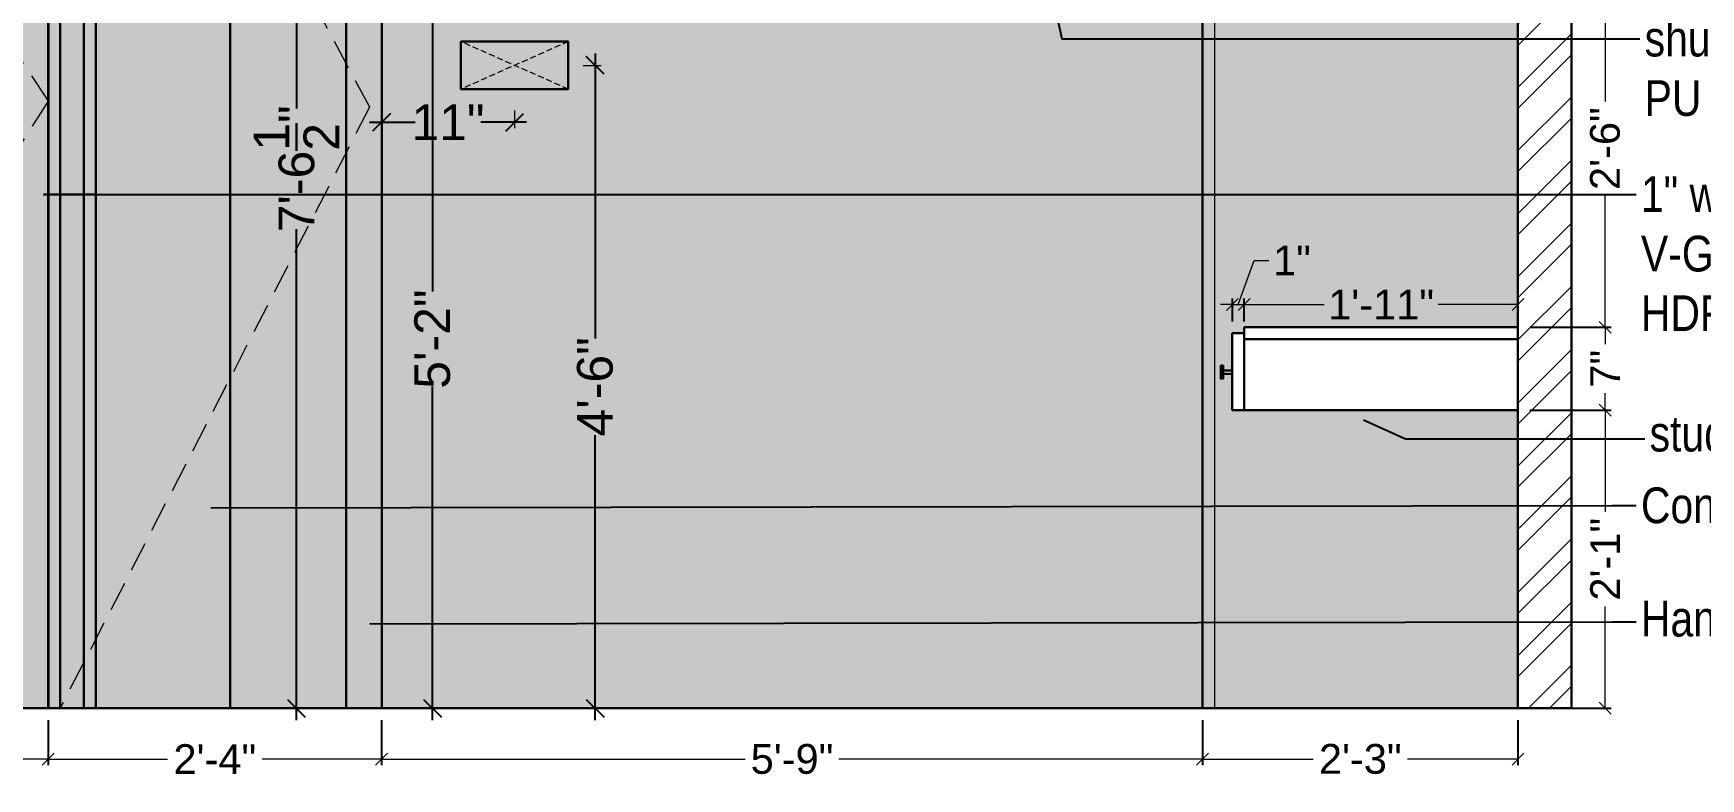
# Model space of a CAD drawing. Header units: millimetres. Extents: x 56222 to 3066687, y -650199 to -121287.
# Drawn here: x 134423.6 to 134563.7, y -182909 to -182846.4 of the extents above; entities that cross this region are included whole.
import ezdxf
from ezdxf import colors
from ezdxf.entities.mleader import LeaderData, LeaderLine
from ezdxf.math import Vec2, Vec3

# ---------------------------------------------------------------- set-up
doc = ezdxf.new("R2010")
doc.units = ezdxf.units.MM
doc.header["$MEASUREMENT"] = 0
doc.header["$PDMODE"] = 35
for name, pattern in [('00 . GROUND FLOOR$0$DASHED', [0.75, 0.5, -0.25]), ('DASHED', [0.75, 0.5, -0.25]), ('DASHED2', [0.375, 0.25, -0.125])]:
    doc.linetypes.add(name, pattern=pattern)
doc.layers.get('Defpoints').update_dxf_attribs({"color": 220})
doc.layers.add('AR HATCH-7', color=7, linetype='Continuous')
for name, color, linetype, lineweight in [('dim05', 1, 'Continuous', 13), ('el', 7, 'Continuous', 20), ('ELEC-wires', 1, 'DASHED2', 13), ('FURNITURE', 32, 'Continuous', 9), ('Text', 7, 'Continuous', 15), ('wall', 7, 'Continuous', 30), ('XX~SLAB ( BEAM )~ ( DIM )', 7, 'Continuous', 9)]:
    doc.layers.add(name, color=color, linetype=linetype, lineweight=lineweight)
doc.styles.add('Arial', font='arial.ttf')
doc.styles.get("Standard").update_dxf_attribs({"font": 'arial.ttf', "height": 6})
doc.styles.add('style4', font='ARIALN.TTF')
doc.dimstyles.new('Archana', dxfattribs={"dimtxt": 3, "dimasz": 1.5, "dimexe": 0.5, "dimexo": 0.5, "dimgap": 0, "dimtad": 0, "dimzin": 0, "dimdsep": 46, "dimlunit": 4, "dimtxsty": 'Arial', "dimblk": 'OBLIQUE', "dimcen": 0, "dimdle": 1, "dimclrd": 1, "dimclre": 1, "dimclrt": 5, "dimadec": 0, "dimazin": 0, "dimtfac": 1, "dimtofl": 0, "dimtmove": 1, "dimatfit": 3, "dimfxl": 1, "dimfxlon": 1, "dimtolj": 1, "dimtzin": 0, "dimlwd": 25, "dimlwe": -1, "dimarcsym": 0})
doc.dimstyles.new('ISO-25', dxfattribs={"dimtxt": 2.5, "dimasz": 1, "dimexe": 0.5, "dimexo": 1, "dimtad": 0, "dimdec": 1, "dimlunit": 4, "dimtxsty": 'Standard', "dimblk": 'OBLIQUE', "dimcen": 2.5, "dimclrd": 1, "dimclre": 1, "dimclrt": 5, "dimadec": 0, "dimazin": 0, "dimtfac": 1, "dimtdec": 1, "dimtmove": 0, "dimatfit": 3, "dimfxl": 1, "dimlwd": -1, "dimarcsym": 0})

# ---------------------------------------------------------------- blocks, each defined once
blk = doc.blocks.new('_Oblique')
at = {"layer": 'wall', "color": 0, "lineweight": -2}
blk.add_line((-0.5, -0.5), (0.5, 0.5), dxfattribs=at)
blk = doc.blocks.new('*D135')
at = {"layer": 'Defpoints', "color": 0, "lineweight": 30, "transparency": 16777216}
for p in [(134396.85, -182903.11), (134424.85, -182903.11), (134424.85, -182907.38)]:
    blk.add_point(p, dxfattribs=at)
at = {"layer": 'dim05', "color": 1, "linetype": 'Continuous', "lineweight": -2, "transparency": 16777216}
for p, q in [((134396.85, -182904.11), (134396.85, -182907.88)), ((134424.85, -182904.11), (134424.85, -182907.88))]:
    blk.add_line(p, q, dxfattribs=at)
at = {"layer": 'dim05', "color": 1, "linetype": 'Continuous', "transparency": 16777216}
for p, q in [((134396.85, -182907.38), (134406.88, -182907.38)), ((134424.85, -182907.38), (134414.82, -182907.38))]:
    blk.add_line(p, q, dxfattribs=at)
at = {"layer": 'dim05', "color": 1, "transparency": 16777216, "rotation": 180}
blk.add_blockref('_Oblique', (134396.85, -182907.38), dxfattribs=at)
at = {"layer": 'dim05', "color": 1, "transparency": 16777216}
blk.add_blockref('_Oblique', (134424.85, -182907.38), dxfattribs=at)
at = {"layer": 'dim05', "color": 5, "lineweight": 25, "transparency": 16777216, "insert": (134410.85, -182907.38), "char_height": 2.5, "attachment_point": 5, "style": 'Arial'}
blk.add_mtext('2\'-4"', dxfattribs=at)
blk = doc.blocks.new('*D136')
at = {"layer": 'Defpoints', "color": 0, "lineweight": 30, "transparency": 16777216}
for p in [(134424.85, -182903.11), (134452.85, -182903.11), (134452.85, -182907.38)]:
    blk.add_point(p, dxfattribs=at)
at = {"layer": 'dim05', "color": 1, "linetype": 'Continuous', "lineweight": -2, "transparency": 16777216}
for p, q in [((134424.85, -182904.11), (134424.85, -182907.88)), ((134452.85, -182904.11), (134452.85, -182907.88))]:
    blk.add_line(p, q, dxfattribs=at)
at = {"layer": 'dim05', "color": 1, "linetype": 'Continuous', "transparency": 16777216}
for p, q in [((134424.85, -182907.38), (134434.88, -182907.38)), ((134452.85, -182907.38), (134442.82, -182907.38))]:
    blk.add_line(p, q, dxfattribs=at)
at = {"layer": 'dim05', "color": 1, "transparency": 16777216, "rotation": 180}
blk.add_blockref('_Oblique', (134424.85, -182907.38), dxfattribs=at)
at = {"layer": 'dim05', "color": 1, "transparency": 16777216}
blk.add_blockref('_Oblique', (134452.85, -182907.38), dxfattribs=at)
at = {"layer": 'dim05', "color": 5, "lineweight": 25, "transparency": 16777216, "insert": (134438.85, -182907.38), "char_height": 2.5, "attachment_point": 5, "style": 'Arial'}
blk.add_mtext('2\'-4"', dxfattribs=at)
blk = doc.blocks.new('*D137')
at = {"layer": 'Defpoints', "color": 0, "lineweight": 30, "transparency": 16777216}
for p in [(134452.85, -182903.11), (134521.85, -182903.11), (134521.85, -182907.38)]:
    blk.add_point(p, dxfattribs=at)
at = {"layer": 'dim05', "color": 1, "linetype": 'Continuous', "lineweight": -2, "transparency": 16777216}
for p, q in [((134452.85, -182904.11), (134452.85, -182907.88)), ((134521.85, -182904.11), (134521.85, -182907.88))]:
    blk.add_line(p, q, dxfattribs=at)
at = {"layer": 'dim05', "color": 1, "linetype": 'Continuous', "transparency": 16777216}
for p, q in [((134452.85, -182907.38), (134483.4, -182907.38)), ((134521.85, -182907.38), (134491.29, -182907.38))]:
    blk.add_line(p, q, dxfattribs=at)
at = {"layer": 'dim05', "color": 1, "transparency": 16777216, "rotation": 180}
blk.add_blockref('_Oblique', (134452.85, -182907.38), dxfattribs=at)
at = {"layer": 'dim05', "color": 1, "transparency": 16777216}
blk.add_blockref('_Oblique', (134521.85, -182907.38), dxfattribs=at)
at = {"layer": 'dim05', "color": 5, "lineweight": 25, "transparency": 16777216, "insert": (134487.35, -182907.38), "char_height": 2.5, "attachment_point": 5, "style": 'Arial'}
blk.add_mtext('5\'-9"', dxfattribs=at)
blk = doc.blocks.new('*D138')
at = {"layer": 'Defpoints', "color": 0, "lineweight": 30, "transparency": 16777216}
for p in [(134521.85, -182903.11), (134548.35, -182903.11), (134548.35, -182907.38)]:
    blk.add_point(p, dxfattribs=at)
at = {"layer": 'dim05', "color": 1, "linetype": 'Continuous', "lineweight": -2, "transparency": 16777216}
for p, q in [((134521.85, -182904.11), (134521.85, -182907.88)), ((134548.35, -182904.11), (134548.35, -182907.88))]:
    blk.add_line(p, q, dxfattribs=at)
at = {"layer": 'dim05', "color": 1, "linetype": 'Continuous', "transparency": 16777216}
for p, q in [((134521.85, -182907.38), (134531.13, -182907.38)), ((134548.35, -182907.38), (134539.07, -182907.38))]:
    blk.add_line(p, q, dxfattribs=at)
at = {"layer": 'dim05', "color": 1, "transparency": 16777216, "rotation": 180}
blk.add_blockref('_Oblique', (134521.85, -182907.38), dxfattribs=at)
at = {"layer": 'dim05', "color": 1, "transparency": 16777216}
blk.add_blockref('_Oblique', (134548.35, -182907.38), dxfattribs=at)
at = {"layer": 'dim05', "color": 5, "lineweight": 25, "transparency": 16777216, "insert": (134535.1, -182907.38), "char_height": 2.5, "attachment_point": 5, "style": 'Arial'}
blk.add_mtext('2\'-3"', dxfattribs=at)
blk = doc.blocks.new('*D327')
at = {"layer": 'Defpoints', "color": 0, "lineweight": 30, "transparency": 16777216}
for p in [(134457.13, -182841.08), (134470.07, -182841.08), (134465.12, -182903.11)]:
    blk.add_point(p, dxfattribs=at)
at = {"layer": 'dim05', "color": 1, "lineweight": 25, "transparency": 16777216}
for p, q in [((134457.13, -182840.08), (134457.13, -182868.11)), ((134457.13, -182904.11), (134457.13, -182876.08))]:
    blk.add_line(p, q, dxfattribs=at)
at = {"layer": 'dim05', "color": 1, "transparency": 16777216}
for p, q in [((134458.13, -182841.08), (134456.63, -182841.08)), ((134458.13, -182903.11), (134456.63, -182903.11))]:
    blk.add_line(p, q, dxfattribs=at)
at = {"layer": 'dim05', "color": 1, "lineweight": 25, "transparency": 16777216, "xscale": 1.5, "yscale": 1.5, "zscale": 1.5}
for p, rotation in [((134457.13, -182841.08), 90), ((134457.13, -182903.11), 270)]:
    blk.add_blockref('_Oblique', p, dxfattribs=dict(at, rotation=rotation))
at = {"layer": 'dim05', "color": 5, "lineweight": 30, "transparency": 16777216, "insert": (134457.13, -182872.1), "char_height": 3, "attachment_point": 5, "rotation": 90, "style": 'Arial'}
blk.add_mtext('\\A1;5\'-2"', dxfattribs=at)
blk = doc.blocks.new('*D344')
at = {"layer": 'Defpoints', "color": 0, "lineweight": 30, "transparency": 16777216}
for p in [(134548.35, -182878.07), (134555.67, -182878.07), (134548.35, -182903.11)]:
    blk.add_point(p, dxfattribs=at)
at = {"layer": 'dim05', "color": 1, "linetype": 'Continuous', "lineweight": -2, "transparency": 16777216}
for p, q in [((134549.35, -182878.07), (134556.17, -182878.07)), ((134549.35, -182903.11), (134556.17, -182903.11))]:
    blk.add_line(p, q, dxfattribs=at)
at = {"layer": 'dim05', "color": 1, "linetype": 'Continuous', "transparency": 16777216}
for p, q in [((134555.67, -182878.07), (134555.67, -182886.62)), ((134555.67, -182903.11), (134555.67, -182894.56))]:
    blk.add_line(p, q, dxfattribs=at)
at = {"layer": 'dim05', "color": 1, "transparency": 16777216}
for p, rotation in [((134555.67, -182878.07), 90), ((134555.67, -182903.11), 270)]:
    blk.add_blockref('_Oblique', p, dxfattribs=dict(at, rotation=rotation))
at = {"layer": 'dim05', "color": 5, "lineweight": 25, "transparency": 16777216, "insert": (134555.67, -182890.59), "char_height": 2.5, "attachment_point": 5, "rotation": 90, "style": 'Arial'}
blk.add_mtext('2\'-1"', dxfattribs=at)
blk = doc.blocks.new('*D345')
at = {"layer": 'Defpoints', "color": 0, "lineweight": 30, "transparency": 16777216}
for p in [(134548.35, -182871.11), (134555.67, -182871.11), (134548.35, -182878.07)]:
    blk.add_point(p, dxfattribs=at)
at = {"layer": 'dim05', "color": 1, "linetype": 'Continuous', "lineweight": -2, "transparency": 16777216}
for p, q in [((134549.35, -182871.11), (134556.17, -182871.11)), ((134549.35, -182878.07), (134556.17, -182878.07))]:
    blk.add_line(p, q, dxfattribs=at)
at = {"layer": 'dim05', "color": 1, "linetype": 'Continuous', "transparency": 16777216}
for p, q in [((134555.67, -182871.11), (134555.67, -182872.54)), ((134555.67, -182878.07), (134555.67, -182876.64))]:
    blk.add_line(p, q, dxfattribs=at)
at = {"layer": 'dim05', "color": 1, "transparency": 16777216}
for p, rotation in [((134555.67, -182871.11), 90), ((134555.67, -182878.07), 270)]:
    blk.add_blockref('_Oblique', p, dxfattribs=dict(at, rotation=rotation))
at = {"layer": 'dim05', "color": 5, "lineweight": 25, "transparency": 16777216, "insert": (134555.67, -182874.59), "char_height": 2.5, "attachment_point": 5, "rotation": 90, "style": 'Arial'}
blk.add_mtext('7"', dxfattribs=at)
blk = doc.blocks.new('*D346')
at = {"layer": 'Defpoints', "color": 0, "lineweight": 30, "transparency": 16777216}
for p in [(134548.35, -182841.09), (134555.67, -182841.09), (134548.35, -182871.11)]:
    blk.add_point(p, dxfattribs=at)
at = {"layer": 'dim05', "color": 1, "linetype": 'Continuous', "lineweight": -2, "transparency": 16777216}
for p, q in [((134549.35, -182841.09), (134556.17, -182841.09)), ((134549.35, -182871.11), (134556.17, -182871.11))]:
    blk.add_line(p, q, dxfattribs=at)
at = {"layer": 'dim05', "color": 1, "linetype": 'Continuous', "transparency": 16777216}
for p, q in [((134555.67, -182841.09), (134555.67, -182852.13)), ((134555.67, -182871.11), (134555.67, -182860.07))]:
    blk.add_line(p, q, dxfattribs=at)
at = {"layer": 'dim05', "color": 1, "transparency": 16777216}
for p, rotation in [((134555.67, -182841.09), 90), ((134555.67, -182871.11), 270)]:
    blk.add_blockref('_Oblique', p, dxfattribs=dict(at, rotation=rotation))
at = {"layer": 'dim05', "color": 5, "lineweight": 25, "transparency": 16777216, "insert": (134555.67, -182856.1), "char_height": 2.5, "attachment_point": 5, "rotation": 90, "style": 'Arial'}
blk.add_mtext('2\'-6"', dxfattribs=at)
blk = doc.blocks.new('*D357')
at = {"layer": 'Defpoints', "color": 0, "lineweight": 30, "transparency": 16777216}
for p in [(134525.35, -182869.2), (134524.35, -182871.61), (134525.35, -182871.61)]:
    blk.add_point(p, dxfattribs=at)
at = {"layer": 'dim05', "color": 1, "linetype": 'Continuous', "transparency": 16777216}
for p, q in [((134524.85, -182869.2), (134526.17, -182865.5)), ((134526.17, -182865.5), (134527.42, -182865.5)), ((134524.35, -182869.2), (134523.35, -182869.2)), ((134524.35, -182869.2), (134525.35, -182869.2)), ((134524.35, -182869.2), (134525.35, -182869.2)), ((134525.35, -182869.2), (134526.35, -182869.2))]:
    blk.add_line(p, q, dxfattribs=at)
at = {"layer": 'dim05', "color": 1, "linetype": 'Continuous', "lineweight": -2, "transparency": 16777216}
for p, q in [((134524.35, -182870.61), (134524.35, -182868.7)), ((134525.35, -182870.61), (134525.35, -182868.7))]:
    blk.add_line(p, q, dxfattribs=at)
at = {"layer": 'dim05', "color": 1, "transparency": 16777216}
blk.add_blockref('_Oblique', (134524.35, -182869.2), dxfattribs=at)
at = {"layer": 'dim05', "color": 1, "transparency": 16777216, "rotation": 180}
blk.add_blockref('_Oblique', (134525.35, -182869.2), dxfattribs=at)
at = {"layer": 'dim05', "color": 5, "lineweight": 25, "transparency": 16777216, "insert": (134529.36, -182865.5), "char_height": 2.5, "attachment_point": 5, "style": 'Arial'}
blk.add_mtext('1"', dxfattribs=at)
blk = doc.blocks.new('*D358')
at = {"layer": 'Defpoints', "color": 0, "lineweight": 30, "transparency": 16777216}
for p in [(134548.35, -182869.2), (134525.35, -182871.11), (134548.35, -182871.11)]:
    blk.add_point(p, dxfattribs=at)
at = {"layer": 'dim05', "color": 1, "linetype": 'Continuous', "lineweight": -2, "transparency": 16777216}
for p, q in [((134525.35, -182870.11), (134525.35, -182868.7)), ((134548.35, -182870.11), (134548.35, -182868.7))]:
    blk.add_line(p, q, dxfattribs=at)
at = {"layer": 'dim05', "color": 1, "linetype": 'Continuous', "transparency": 16777216}
for p, q in [((134525.35, -182869.2), (134532.05, -182869.2)), ((134548.35, -182869.2), (134541.65, -182869.2))]:
    blk.add_line(p, q, dxfattribs=at)
at = {"layer": 'dim05', "color": 1, "transparency": 16777216, "rotation": 180}
blk.add_blockref('_Oblique', (134525.35, -182869.2), dxfattribs=at)
at = {"layer": 'dim05', "color": 1, "transparency": 16777216}
blk.add_blockref('_Oblique', (134548.35, -182869.2), dxfattribs=at)
at = {"layer": 'dim05', "color": 5, "lineweight": 25, "transparency": 16777216, "insert": (134536.85, -182869.2), "char_height": 2.5, "attachment_point": 5, "style": 'Arial'}
blk.add_mtext('1\'-11"', dxfattribs=at)
blk = doc.blocks.new('6616')
at = {"color": 242, "linetype": 'DASHED', "true_color": 0xcd2027}
for p, q in [((386784.79, -36915.77), (386775.78, -36911.78)), ((386784.79, -36911.78), (386775.78, -36915.77))]:
    blk.add_line(p, q, dxfattribs=at)
at = {"layer": 'ELEC-wires', "color": 5, "linetype": 'ByBlock', "lineweight": 30, "ltscale": 4}
blk.add_lwpolyline([(386775.78, -36911.78), (386784.79, -36911.78), (386784.79, -36915.77), (386775.78, -36915.77)], close=True, dxfattribs=at)
blk = doc.blocks.new('*D441')
at = {"layer": 'Defpoints', "color": 0, "lineweight": 30, "transparency": 16777216}
for p in [(134452.85, -182850.75), (134464.04, -182851.1), (134464.04, -182853.89)]:
    blk.add_point(p, dxfattribs=at)
at = {"layer": 'dim05', "color": 1, "transparency": 16777216}
for p, q in [((134452.85, -182852.89), (134452.85, -182854.39)), ((134464.04, -182852.89), (134464.04, -182854.39))]:
    blk.add_line(p, q, dxfattribs=at)
at = {"layer": 'dim05', "color": 1, "lineweight": 25, "transparency": 16777216}
for p, q in [((134451.85, -182853.89), (134455.69, -182853.89)), ((134465.04, -182853.89), (134461.19, -182853.89))]:
    blk.add_line(p, q, dxfattribs=at)
at = {"layer": 'dim05', "color": 1, "lineweight": 25, "transparency": 16777216, "xscale": 1.5, "yscale": 1.5, "zscale": 1.5, "rotation": 180}
blk.add_blockref('_Oblique', (134452.85, -182853.89), dxfattribs=at)
at = {"layer": 'dim05', "color": 1, "lineweight": 25, "transparency": 16777216, "xscale": 1.5, "yscale": 1.5, "zscale": 1.5}
blk.add_blockref('_Oblique', (134464.04, -182853.89), dxfattribs=at)
at = {"layer": 'dim05', "color": 5, "lineweight": 30, "transparency": 16777216, "insert": (134458.44, -182853.89), "char_height": 3, "attachment_point": 5, "style": 'Arial'}
blk.add_mtext('\\A1;11"', dxfattribs=at)
blk = doc.blocks.new('*D442')
at = {"layer": 'Defpoints', "color": 0, "lineweight": 30, "transparency": 16777216}
for p in [(134464.04, -182849.11), (134460.85, -182903.11), (134470.8, -182903.11)]:
    blk.add_point(p, dxfattribs=at)
at = {"layer": 'dim05', "color": 1, "transparency": 16777216}
for p, q in [((134469.8, -182849.11), (134471.3, -182849.11)), ((134469.8, -182903.11), (134471.3, -182903.11))]:
    blk.add_line(p, q, dxfattribs=at)
at = {"layer": 'dim05', "color": 1, "lineweight": 25, "transparency": 16777216}
for p, q in [((134470.8, -182848.11), (134470.8, -182872.06)), ((134470.8, -182904.11), (134470.8, -182880.16))]:
    blk.add_line(p, q, dxfattribs=at)
at = {"layer": 'dim05', "color": 1, "lineweight": 25, "transparency": 16777216, "xscale": 1.5, "yscale": 1.5, "zscale": 1.5}
for p, rotation in [((134470.8, -182849.11), 90), ((134470.8, -182903.11), 270)]:
    blk.add_blockref('_Oblique', p, dxfattribs=dict(at, rotation=rotation))
at = {"layer": 'dim05', "color": 5, "lineweight": 30, "transparency": 16777216, "insert": (134470.8, -182876.11), "char_height": 3, "attachment_point": 5, "rotation": 90, "style": 'Arial'}
blk.add_mtext('\\A1;4\'-6"', dxfattribs=at)
blk = doc.blocks.new('*D999')
at = {"layer": 'Defpoints', "color": 0, "lineweight": 30, "transparency": 16777216}
for p in [(134445.7, -182812.49), (134460.87, -182812.49), (134445.01, -182903.11)]:
    blk.add_point(p, dxfattribs=at)
at = {"layer": 'FURNITURE', "color": 1, "lineweight": 25, "transparency": 16777216}
for p, q in [((134445.7, -182811.49), (134445.7, -182852.73)), ((134445.7, -182904.11), (134445.7, -182862.87))]:
    blk.add_line(p, q, dxfattribs=at)
at = {"layer": 'FURNITURE', "color": 1, "transparency": 16777216}
for p, q in [((134446.7, -182812.49), (134445.2, -182812.49)), ((134445.51, -182903.11), (134446.2, -182903.11))]:
    blk.add_line(p, q, dxfattribs=at)
at = {"layer": 'FURNITURE', "color": 1, "lineweight": 25, "transparency": 16777216, "xscale": 1.5, "yscale": 1.5, "zscale": 1.5}
for p, rotation in [((134445.7, -182812.49), 90), ((134445.7, -182903.11), 270)]:
    blk.add_blockref('_Oblique', p, dxfattribs=dict(at, rotation=rotation))
at = {"layer": 'FURNITURE', "color": 5, "lineweight": 30, "transparency": 16777216, "insert": (134445.7, -182857.8), "char_height": 3, "attachment_point": 5, "rotation": 90, "style": 'Arial'}
blk.add_mtext('\\A1;7\'-6{\\H1x;\\S1/2;}"', dxfattribs=at)

msp = doc.modelspace()

# ---------------------------------------------------------------- hatches: boundary and pattern name
at = {"layer": 'AR HATCH-7', "lineweight": 9, "true_color": 0x939598}
h = msp.add_hatch(dxfattribs=at)
h.set_pattern_fill('ANSI32', color=252, scale=10)
h.set_pattern_definition([(45, (-11.472, 304.67), (-2.65165043, 2.65165043), []), (45, (-9.7042, 304.67), (-2.65165043, 2.65165043), [])])
h.paths.add_polyline_path([(134396.846, -182794.11), (134392.346, -182794.11), (134392.346, -182801.11), (134396.846, -182801.11)])
h.paths.add_polyline_path([(134396.846, -182808.172), (134392.346, -182801.11), (134392.346, -182903.11), (134396.846, -182896.049)])
h.paths.add_polyline_path([(134396.846, -182801.11), (134392.346, -182801.11), (134396.846, -182808.172)], flags=17)
h.paths.add_polyline_path([(134396.846, -182896.049), (134392.346, -182903.11), (134396.846, -182903.11)], flags=17)
h.paths.add_polyline_path([(134552.846, -182794.11), (134548.346, -182794.11), (134548.346, -182797.377), (134552.846, -182797.34)])
h.paths.add_polyline_path([(134552.846, -182797.34), (134548.346, -182797.377), (134548.346, -182837.284), (134552.846, -182837.271)])
h.paths.add_polyline_path([(134552.846, -182837.271), (134548.346, -182837.284), (134548.346, -182848.777), (134552.846, -182848.763)])
h.paths.add_polyline_path([(134552.846, -182848.763), (134548.346, -182848.777), (134548.346, -182871.728), (134552.846, -182871.691)])
h.paths.add_polyline_path([(134552.846, -182871.691), (134548.346, -182871.728), (134548.346, -182903.11), (134552.846, -182903.11)])
at = {"layer": 'AR HATCH-7', "lineweight": 30, "true_color": 0xe2dcd9, "transparency": 33554636}
h = msp.add_hatch(color=254, dxfattribs=at)
h.dxf.hatch_style = 1
edge = h.paths.add_edge_path()
edge.add_arc((134509.846, -182815.11), 12, 0, 90)
edge.add_line((134509.846, -182803.11), (134452.873, -182803.11))
edge.add_line((134452.873, -182803.11), (134452.873, -182903.11))
edge.add_line((134452.873, -182903.11), (134521.846, -182903.11))
edge.add_line((134521.846, -182903.11), (134521.846, -182815.11))
edge = h.paths.add_edge_path(flags=16)
edge.add_line((134467.076, -182838.089), (134460.05, -182838.089))
edge.add_arc((134460.05, -182837.574), 0.516, 90, 270, ccw=False)
edge.add_line((134460.05, -182837.058), (134467.076, -182837.058))
edge.add_line((134467.076, -182837.058), (134467.076, -182826.135))
edge.add_arc((134470.067, -182826.135), 2.991, 0, 180, ccw=False)
edge.add_line((134473.058, -182826.135), (134473.058, -182837.058))
edge.add_line((134473.058, -182837.058), (134496.846, -182837.058))
edge.add_arc((134505.273, -182831.973), 9.843, 180.01068, 211.10596, ccw=False)
edge.add_arc((134505.273, -182831.959), 9.843, -0.08549, 180.09616, ccw=False)
edge.add_arc((134505.289, -182832.017), 9.827, 0.25441, 218.162)
edge.add_line((134497.562, -182838.089), (134473.058, -182838.089))
edge.add_arc((134470.067, -182838.089), 2.991, -180, 0, ccw=False)
edge = h.paths.add_edge_path(flags=0)
edge.add_line((134467.326, -182838.089), (134467.326, -182826.135))
edge.add_arc((134470.067, -182826.135), 2.741, 0, 180, ccw=False)
edge.add_line((134472.808, -182826.135), (134472.808, -182838.089))
edge.add_arc((134470.067, -182838.089), 2.741, -180, 0, ccw=False)
edge = h.paths.add_edge_path(flags=16)
edge.add_arc((134505.232, -182831.975), 9.841, 0, 360)
h.paths.add_polyline_path([(134452.846, -182803.11), (134449.873, -182803.11), (134449.873, -182848.929), (134451.846, -182852.61), (134449.873, -182856.444), (134449.873, -182903.11), (134452.846, -182903.11)])
h.paths.add_polyline_path([(134451.846, -182852.61), (134449.873, -182848.929), (134449.873, -182856.444)], flags=17)
h.paths.add_polyline_path([(134449.873, -182803.11), (134440.144, -182803.11), (134440.144, -182830.781), (134449.873, -182848.929)])
h.paths.add_polyline_path([(134449.873, -182848.929), (134440.144, -182830.781), (134440.144, -182875.34), (134449.873, -182856.444)])
h.paths.add_polyline_path([(134449.873, -182856.444), (134440.144, -182875.34), (134440.144, -182903.11), (134449.873, -182903.11)])
h.paths.add_polyline_path([(134440.144, -182830.781), (134428.846, -182809.707), (134428.846, -182897.283), (134440.144, -182875.34)])
h.paths.add_polyline_path([(134440.144, -182875.34), (134428.846, -182897.283), (134428.846, -182903.11), (134440.144, -182903.11)])
h.paths.add_polyline_path([(134440.144, -182803.11), (134428.846, -182803.11), (134428.846, -182809.707), (134440.144, -182830.781)])
h.paths.add_polyline_path([(134427.846, -182803.11), (134425.846, -182803.11), (134425.846, -182804.111), (134427.846, -182807.841)])
h.paths.add_polyline_path([(134427.846, -182807.841), (134425.846, -182804.111), (134425.846, -182903.11), (134427.846, -182903.11)])
h.paths.add_polyline_path([(134428.846, -182809.707), (134427.846, -182807.841), (134427.846, -182903.11), (134428.846, -182903.11)])
h.paths.add_polyline_path([(134425.846, -182803.11), (134424.873, -182803.11), (134424.873, -182903.11), (134425.846, -182903.11)])
h.paths.add_polyline_path([(134424.846, -182803.11), (134422.846, -182803.11), (134422.846, -182849.095), (134424.846, -182852.11)])
h.paths.add_polyline_path([(134422.846, -182803.11), (134421.846, -182803.11), (134421.846, -182847.587), (134422.846, -182849.095)])
h.paths.add_polyline_path([(134421.846, -182803.11), (134396.846, -182803.11), (134396.846, -182809.895), (134421.846, -182847.587)])
h.paths.add_polyline_path([(134421.846, -182847.587), (134396.846, -182809.895), (134396.846, -182903.11), (134421.846, -182903.11)])
h.paths.add_polyline_path([(134422.846, -182849.095), (134421.846, -182847.587), (134421.846, -182856.818), (134422.846, -182855.249)])
h.paths.add_polyline_path([(134422.846, -182849.095), (134422.846, -182855.249), (134424.846, -182852.11)])
h.paths.add_polyline_path([(134424.846, -182852.11), (134422.846, -182855.249), (134422.846, -182903.11), (134424.846, -182903.11)])
h.paths.add_polyline_path([(134422.846, -182855.249), (134421.846, -182856.818), (134421.846, -182903.11), (134422.846, -182903.11)])
h.paths.add_polyline_path([(134428.846, -182803.11), (134427.846, -182803.11), (134427.846, -182807.841), (134428.846, -182809.707)])
at = {"layer": 'FURNITURE', "lineweight": 30, "true_color": 0xf7d2c0, "transparency": 33554636}
h = msp.add_hatch(color=254, dxfattribs=at)
h.dxf.hatch_style = 1
h.paths.add_polyline_path([(134548.346, -182841.094), (134533.346, -182841.094), (134533.346, -182806.11), (134534.346, -182806.11), (134534.346, -182803.11), (134534.346, -182792.11), (134522.846, -182792.11), (134522.846, -182903.11), (134548.346, -182903.11), (134548.346, -182878.072), (134524.346, -182878.072), (134524.346, -182875.014), (134523.575, -182875.014), (134523.575, -182875.412), (134523.38, -182875.412), (134523.38, -182874.333), (134523.575, -182874.333), (134523.575, -182874.744), (134524.346, -182874.744), (134524.346, -182871.61), (134525.346, -182871.61), (134525.346, -182871.11), (134548.346, -182871.11)])
edge = h.paths.add_edge_path()
edge.add_line((134522.846, -182792.11), (134396.846, -182792.11))
edge.add_line((134396.846, -182792.11), (134396.846, -182803.11))
edge.add_line((134396.846, -182803.11), (134424.846, -182803.11))
edge.add_line((134424.846, -182803.11), (134452.846, -182803.11))
edge.add_line((134452.846, -182803.11), (134509.846, -182803.11))
edge.add_arc((134509.846, -182815.11), 12, 0, 90, ccw=False)
edge.add_line((134521.846, -182815.11), (134521.846, -182903.11))
edge.add_line((134521.846, -182903.11), (134522.846, -182903.11))
edge.add_line((134522.846, -182903.11), (134522.846, -182792.11))

# ---------------------------------------------------------------- linework, layer by layer
at = {"layer": 'FURNITURE', "color": 9, "lineweight": 5, "true_color": 0xc7c8ca}
msp.add_line((134522.846, -182794.11), (134522.846, -182903.11), dxfattribs=at)
at = {"layer": 'FURNITURE', "lineweight": 30}
for p, q in [((134425.846, -182903.11), (134425.846, -182803.11)), ((134427.846, -182903.11), (134427.846, -182803.11)), ((134428.846, -182903.11), (134428.846, -182803.11)), ((134521.846, -182815.11), (134521.846, -182903.11)), ((134524.346, -182871.61), (134524.346, -182878.072)), ((134525.346, -182871.61), (134524.346, -182871.61)), ((134548.346, -182871.11), (134525.346, -182871.11)), ((134525.346, -182872.11), (134525.346, -182871.11)), ((134548.346, -182872.11), (134525.346, -182872.11)), ((134525.346, -182872.11), (134525.346, -182878.072)), ((134548.346, -182878.072), (134524.346, -182878.072))]:
    msp.add_line(p, q, dxfattribs=at)
msp.add_lwpolyline([(134452.873, -182903.11), (134452.873, -182803.11), (134424.873, -182803.11), (134424.873, -182903.11)], dxfattribs=at)
for points in [[(134440.144, -182803.11), (134449.873, -182803.11), (134449.873, -182903.11), (134440.144, -182903.11)], [(134523.38, -182874.333), (134523.575, -182874.333), (134523.575, -182875.412), (134523.38, -182875.412)], [(134523.575, -182874.744), (134524.346, -182874.744), (134524.346, -182875.014), (134523.575, -182875.014)]]:
    msp.add_lwpolyline(points, close=True, dxfattribs=at)
at = {"layer": 'XX~SLAB ( BEAM )~ ( DIM )', "lineweight": 30}
for p, q in [((134548.346, -182794.11), (134548.346, -182903.11)), ((134552.846, -182794.11), (134552.846, -182903.11)), ((134424.846, -182903.11), (134424.846, -182803.11)), ((134392.346, -182903.11), (134552.846, -182903.11))]:
    msp.add_line(p, q, dxfattribs=at)
at = {"layer": 'XX~SLAB ( BEAM )~ ( DIM )', "color": 9, "linetype": '00 . GROUND FLOOR$0$DASHED', "lineweight": 15, "ltscale": 5, "true_color": 0xc7c8ca}
for p, q in [((134392.346, -182803.11), (134424.846, -182852.11)), ((134424.846, -182852.11), (134392.346, -182903.11))]:
    msp.add_line(p, q, dxfattribs=at)
at = {"layer": 'XX~SLAB ( BEAM )~ ( DIM )', "color": 252, "linetype": '00 . GROUND FLOOR$0$DASHED', "lineweight": 15, "ltscale": 5, "true_color": 0x939598}
for p, q in [((134425.846, -182804.11), (134451.846, -182852.61)), ((134451.846, -182852.61), (134425.846, -182903.11))]:
    msp.add_line(p, q, dxfattribs=at)
at = {"layer": 'XX~SLAB ( BEAM )~ ( DIM )', "color": 9, "linetype": '00 . GROUND FLOOR$0$DASHED', "lineweight": 15, "ltscale": 5, "true_color": 0xc7c8ca}
msp.add_lwpolyline([(134392.346, -182803.11), (134424.846, -182803.11), (134424.846, -182903.11), (134392.346, -182903.11)], close=True, dxfattribs=at)
at = {"layer": 'XX~SLAB ( BEAM )~ ( DIM )', "color": 252, "linetype": 'Continuous', "lineweight": 15, "ltscale": 5, "true_color": 0x939598}
msp.add_lwpolyline([(134424.846, -182803.11), (134452.846, -182803.11), (134452.846, -182903.11), (134424.846, -182903.11)], close=True, dxfattribs=at)

# ---------------------------------------------------------------- block references
at = {"layer": 'el', "color": 1}
msp.add_blockref('6616', (-252316.249, -145935.333), dxfattribs=at)

# ---------------------------------------------------------------- dimensions: what is measured, and where the dimension line sits
at = {"layer": 'dim05', "lineweight": 30}
for base, p1, p2, picture, middle in [((134457.133, -182841.08), (134465.117, -182903.11), (134470.067, -182841.08), '*D327', (134457.133, -182872.095)), ((134470.796, -182903.11), (134464.038, -182849.11), (134460.852, -182903.11), '*D442', (134470.796, -182876.11))]:
    dim = msp.add_linear_dim(base=base, p1=p1, p2=p2, angle=90, dimstyle='Archana', dxfattribs=at)
    dim.commit()
    dim.dimension.update_dxf_attribs({"geometry": picture, "text_midpoint": middle})
at = {"layer": 'dim05', "color": 27, "lineweight": 25, "true_color": 0x7d5120}
for base, p1, p2, picture, middle in [((134555.666, -182841.094), (134548.346, -182871.11), (134548.346, -182841.094), '*D346', (134555.666, -182856.102)), ((134555.666, -182871.11), (134548.346, -182878.072), (134548.346, -182871.11), '*D345', (134555.666, -182874.591)), ((134555.666, -182878.072), (134548.346, -182903.11), (134548.346, -182878.072), '*D344', (134555.666, -182890.591))]:
    dim = msp.add_linear_dim(base=base, p1=p1, p2=p2, angle=90, dimstyle='ISO-25', override={"dimtxsty": 'Arial'}, dxfattribs=at)
    dim.commit()
    dim.dimension.update_dxf_attribs({"geometry": picture, "text_midpoint": middle})
at = {"layer": 'dim05', "lineweight": 30}
dim = msp.add_linear_dim(base=(134464.038, -182853.889), p1=(134452.846, -182850.751), p2=(134464.038, -182851.104), dimstyle='Archana', override={"dimdec": 0}, dxfattribs=at)
dim.commit()
dim.dimension.update_dxf_attribs({"geometry": '*D441', "text_midpoint": (134458.442, -182853.889)})
at = {"layer": 'dim05', "color": 27, "lineweight": 25, "true_color": 0x7d5120}
dim = msp.add_linear_dim(base=(134525.346, -182869.203), p1=(134524.346, -182871.61), p2=(134525.346, -182871.61), dimstyle='ISO-25', override={"dimtxsty": 'Arial', "dimtmove": 1}, dxfattribs=at)
dim.commit()
dim.dimension.update_dxf_attribs({"geometry": '*D357', "text_midpoint": (134528.04, -182865.499), "dimtype": 160})
for base, p1, p2, override, picture, middle in [((134548.346, -182869.203), (134525.346, -182871.11), (134548.346, -182871.11), {"dimtxsty": 'Arial'}, '*D358', (134536.846, -182869.203)), ((134424.846, -182907.381), (134396.846, -182903.11), (134424.846, -182903.11), {"dimtxsty": 'Arial'}, '*D135', (134410.846, -182907.381)), ((134452.846, -182907.381), (134424.846, -182903.11), (134452.846, -182903.11), {"dimtxsty": 'Arial'}, '*D136', (134438.846, -182907.381)), ((134521.846, -182907.381), (134452.846, -182903.11), (134521.846, -182903.11), {"dimtxsty": 'Arial'}, '*D137', (134487.346, -182907.381)), ((134548.3463699, -182907.3807663), (134521.8463698, -182903.1104533), (134548.3463699, -182903.1104533), {"dimdec": 0, "dimtxsty": 'Arial'}, '*D138', (134535.0963699, -182907.3807663))]:
    dim = msp.add_linear_dim(base=base, p1=p1, p2=p2, dimstyle='ISO-25', override=override, dxfattribs=at)
    dim.commit()
    dim.dimension.update_dxf_attribs({"geometry": picture, "text_midpoint": middle})
at = {"layer": 'FURNITURE', "lineweight": 30}
dim = msp.add_linear_dim(base=(134445.7, -182812.488), p1=(134445.008, -182903.11), p2=(134460.867, -182812.488), angle=90, dimstyle='Archana', dxfattribs=at)
dim.commit()
dim.dimension.update_dxf_attribs({"geometry": '*D999', "text_midpoint": (134445.7, -182857.799)})

# ---------------------------------------------------------------- leaders
at = {"layer": 'Text', "color": 1, "lineweight": 0, "ltscale": 20}
ml = msp.add_multileader_mtext('Standard', dxfattribs=at)
ml.set_content('shutter_HDF+\\PPU', color=1, style='style4')
ml.set_leader_properties()
ml.build(insert=Vec2(0, 0))
ml.multileader.update_dxf_attribs({"dogleg_length": 2.025, "arrow_head_size": 2})
ctx = ml.context
ctx.base_point, ctx.char_height, ctx.arrow_head_size, ctx.landing_gap_size, ctx.plane_origin = Vec3(134558.594, -182846.884), 3, 2, 0.4, Vec3(134491.246, -182846.884)
notes = []
notes.append((ctx, [(0, (1, 1, 0), (134510.034, -182846.884), (1, 0), 48.56, [(0, [(134507.817, -182836.98)], 0, [])])]))
ctx.mtext.insert = Vec3(134558.994, -182845.358)
ml = msp.add_multileader_mtext('Standard', dxfattribs=at)
ml.set_content('1" wide_\\PV-Groove in \\PHDF+wall color', color=1, style='style4')
ml.set_leader_properties()
ml.build(insert=Vec2(0, 0))
ml.multileader.update_dxf_attribs({"dogleg_length": 2.025, "arrow_head_size": 2})
ctx = ml.context
ctx.base_point, ctx.char_height, ctx.arrow_head_size, ctx.landing_gap_size, ctx.plane_origin = Vec3(134558.282, -182859.944), 3, 2, 0.4, Vec3(134491.246, -182859.944)
notes.append((ctx, [(0, (1, 1, 0), (134556.257, -182859.944), (1, 0), 2.025, [(2, [(134430.685, -182859.936), (134427.692, -182859.944), (134424.46, -182859.944)], 0, [])])]))
ctx.mtext.insert = Vec3(134558.682, -182858.42)
ml = msp.add_multileader_mtext('Standard', dxfattribs=at)
ml.set_content('study table', color=1, style='style4')
ml.set_leader_properties()
ml.build(insert=Vec2(0, 0))
ml.multileader.update_dxf_attribs({"dogleg_length": 2.025, "arrow_head_size": 2})
ctx = ml.context
ctx.base_point, ctx.char_height, ctx.arrow_head_size, ctx.landing_gap_size, ctx.plane_origin = Vec3(134559.012, -182880.48), 3, 2, 0.4, Vec3(134491.246, -182874.801)
notes.append((ctx, [(0, (1, 1, 0), (134538.901, -182880.48), (1, 0), 20.11, [(0, [(134533.538, -182878.072)], 0, [])])]))
ctx.mtext.insert = Vec3(134559.412, -182878.539)
ml = msp.add_multileader_mtext('Standard', dxfattribs=at)
ml.set_content('Concealed Door', color=1, style='style4')
ml.set_leader_properties()
ml.build(insert=Vec2(0, 0))
ml.multileader.update_dxf_attribs({"dogleg_length": 2.025, "arrow_head_size": 2})
ctx = ml.context
ctx.base_point, ctx.char_height, ctx.arrow_head_size, ctx.landing_gap_size, ctx.plane_origin = Vec3(134558.282, -182886.088), 3, 2, 0.4, Vec3(134491.246, -182886.088)
notes.append((ctx, [(0, (1, 1, 0), (134556.257, -182886.088), (1, 0), 2.025, [(0, [(134436.514, -182886.277)], 0, [])])]))
ctx.mtext.insert = Vec3(134558.682, -182884.562)
ml = msp.add_multileader_mtext('Standard', dxfattribs=at)
ml.set_content('Handle_in CNC', color=1, style='style4')
ml.set_leader_properties()
ml.build(insert=Vec2(0, 0))
ml.multileader.update_dxf_attribs({"dogleg_length": 2.025, "arrow_head_size": 2})
ctx = ml.context
ctx.base_point, ctx.char_height, ctx.arrow_head_size, ctx.landing_gap_size, ctx.plane_origin = Vec3(134558.282, -182895.843), 3, 2, 0.4, Vec3(134491.246, -182895.843)
notes.append((ctx, [(0, (1, 1, 0), (134556.257, -182895.843), (1, 0), 2.025, [(0, [(134449.873, -182896.032)], 0, [])])]))
ctx.mtext.insert = Vec3(134558.682, -182894.081)
for ctx, leaders in notes:
    for number, flags, end, landing, length, lines in leaders:
        leader = LeaderData()
        leader.index, (leader.has_last_leader_line, leader.has_dogleg_vector, leader.attachment_direction) = number, flags
        leader.last_leader_point, leader.dogleg_vector, leader.dogleg_length = Vec3(end), Vec3(landing), length
        for number, points, colour, breaks in lines:
            line = LeaderLine()
            line.index, line.vertices, line.color, line.breaks = number, Vec3.list(points), colors.encode_raw_color(colour), breaks
            leader.lines.append(line)
        ctx.leaders.append(leader)

doc.saveas('drawing.dxf')
